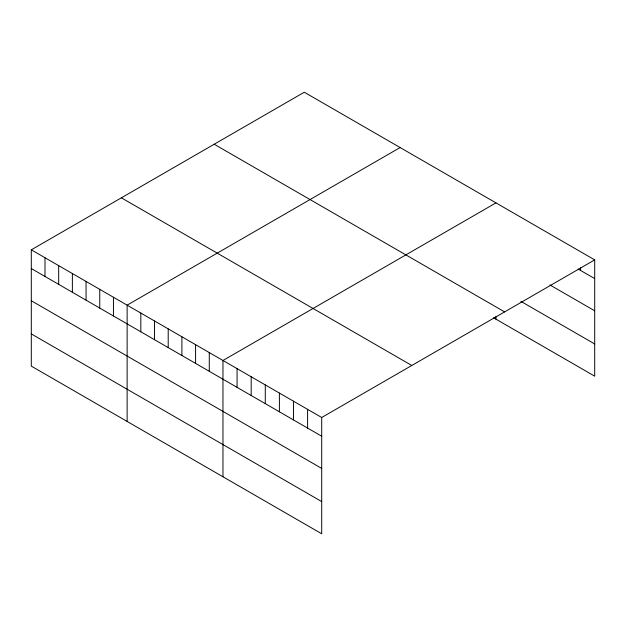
<?xml version="1.0" encoding="UTF-8"?>
<svg xmlns="http://www.w3.org/2000/svg" width="626" height="626" viewBox="0 0 626 626"><rect width="100%" height="100%" fill="white"/><g stroke="black" fill="none" stroke-linecap="round" stroke-linejoin="round"><path stroke-width="0.94" d="M31.3 249.829L321.709 417.495L321.709 533.782L31.3 366.116L31.3 249.829L304.291 92.218L594.7 259.884L594.7 376.171L493.546 317.765M400.124 147.548L127.133 305.159L127.133 421.439M495.964 202.879L222.966 360.49L222.966 476.769M321.709 417.495L594.7 259.884M578.103 269.024L594.7 278.609M549.894 284.932L594.7 310.801M520.855 301.341L594.7 343.971M214.202 144.23L504.611 311.897M121.389 197.824L411.798 365.482M31.3 268.554L321.709 436.22M31.3 300.746L321.709 468.412M31.3 333.916L321.709 501.582M580.592 267.654L580.592 270.463M495.964 316.318L495.964 319.158M307.601 409.357L307.601 428.074M293.5 401.211L293.5 419.929M279.392 393.065L279.392 411.783M265.283 384.92L265.283 403.645M251.183 376.782L251.183 395.499M237.074 368.636L237.074 387.353M209.28 352.587L209.28 371.304M195.586 344.683L195.586 363.401M181.9 336.78L181.9 355.498M168.206 328.877L168.206 347.594M154.512 320.974L154.512 339.691M140.827 313.063L140.827 331.788M113.447 297.256L113.447 315.974M99.753 289.353L99.753 308.07M86.059 281.45L86.059 300.167M72.373 273.546L72.373 292.264M58.68 265.643L58.68 284.36M44.994 257.74L44.994 276.457"/></g></svg>
